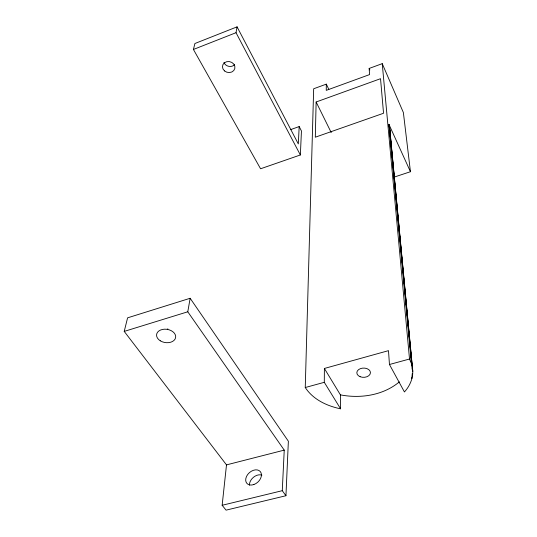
<?xml version="1.0" encoding="UTF-8"?>
<svg xmlns="http://www.w3.org/2000/svg" width="537" height="537" viewBox="0 0 537 537"><rect width="100%" height="100%" fill="white"/><g stroke="black" fill="none" stroke-linecap="round" stroke-linejoin="round"><path stroke-width="0.81" d="M328.825 89.404L326.301 84.141L313.668 88.766L305.251 387.526C313.105 399.508 326.926 406.026 340.579 408.798L324.294 382.317L324.388 368.463L388.499 350.654L389.453 364.502L404.435 391.95C409.919 385.982 413.436 377.873 412.684 369.678M326.301 84.141L326.261 90.37L369.577 74.589L369.154 68.441L382.237 63.655L403.374 112.542L410.449 171.719L393.769 177.23M316.132 101.996L315.306 137.204L383.546 113.26L380.532 78.691L316.132 101.996L331.222 132.558M285.946 495.725L288.369 441.226L190.152 298.27L127.591 317.837L124.222 331.403L226.5 464.881L222.15 505.283L226.064 510.15L285.946 495.725L282.274 490.684L284.241 450.127L187.782 311.789L190.152 298.27M299.183 126.571L298.324 143.929L237.065 26.85L194.904 43.51L193.427 49.458L260.573 168.772L300.358 154.971L301.452 130.974L299.183 126.571L290.551 129.645M300.358 154.971L236.032 32.697L237.065 26.85M399.36 381.881C383.27 395.339 360.602 398.79 340.418 394.87L324.388 368.463M193.427 49.458L236.032 32.697M124.222 331.403L187.782 311.789M305.251 387.526L324.294 382.317M389.453 364.502L409.516 359.018L382.237 63.655M226.5 464.881L284.241 450.127M222.15 505.283L282.274 490.684M412.631 369.073L411.483 363.683L388.956 124.403L410.449 171.719M369.154 68.441L369.825 69.958M409.516 359.018L411.483 363.683M388.956 124.403L390.023 132.391M389.654 127.571L412.772 371.483M389.459 126.51L412.537 369.584M389.352 125.98L411.993 365.469M412.188 367.449L412.423 369.953M389.097 124.926L411.832 364.871M412.148 368.046L412.302 369.718M412.335 374.027L412.497 375.692M412.161 373.792L412.396 376.289M412.134 375.215L412.288 376.887M411.725 376.994L411.879 378.659M340.418 394.87L340.579 408.798M249.437 485.186A8.887 6.357 -42.3 0 1 253.545 477.218A8.887 6.357 -42.3 0 1 261.888 475.138M234.615 64.655A6.222 5.451 13.3 0 1 228.749 66.326A6.222 5.451 13.3 0 1 223.956 62.48M167.886 328.939A9.471 6.659 9.2 0 1 167.598 328.892M253.867 484.535A8.928 6.343 -42 0 0 260.223 471.499A8.928 6.343 -42 0 0 246.59 476.299A8.928 6.343 -42 0 0 253.867 484.535M160.281 340.8A9.632 6.679 9 0 0 175.612 337.625A9.632 6.679 9 0 0 162.496 329.436A9.632 6.679 9 0 0 160.281 340.8M224.54 70.938A6.29 5.484 13 0 0 234.823 68.488A6.29 5.484 13 0 0 226.735 61.701A6.29 5.484 13 0 0 224.54 70.938M360.139 376.719A6.813 4.645 -0.8 0 0 370.443 372.725A6.813 4.645 -0.8 0 0 360.314 368.677A6.813 4.645 -0.8 0 0 360.139 376.719"/></g></svg>
